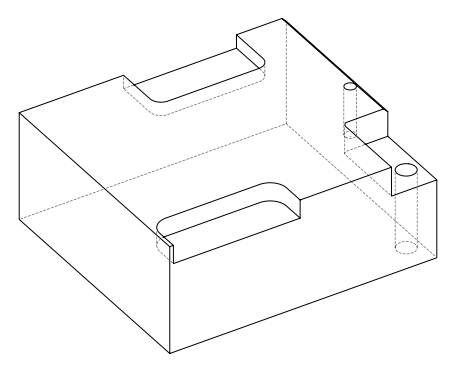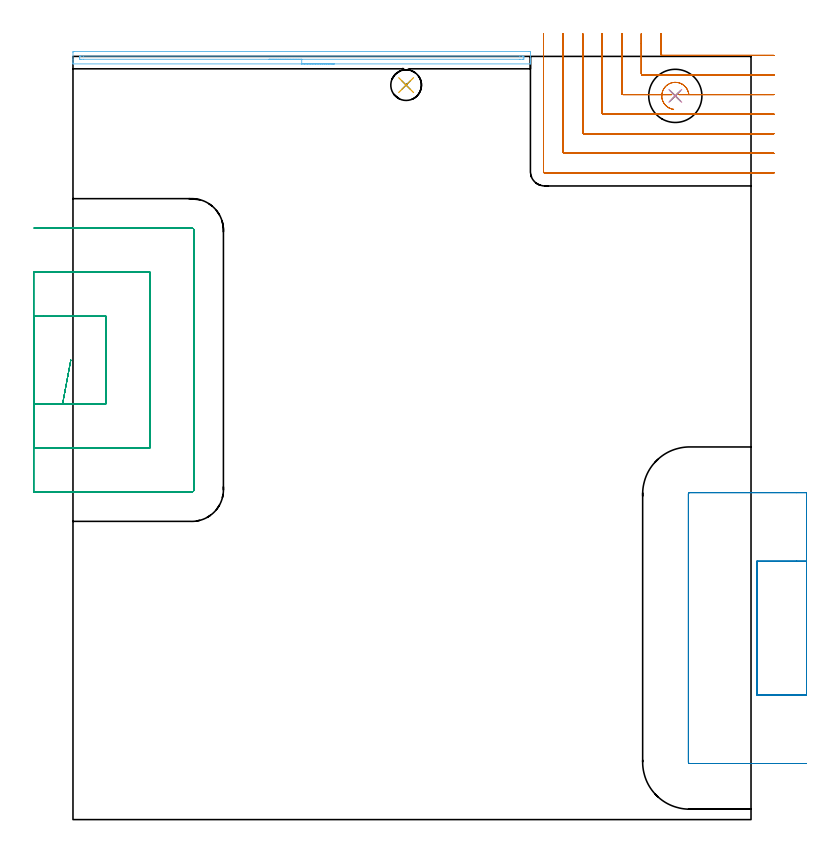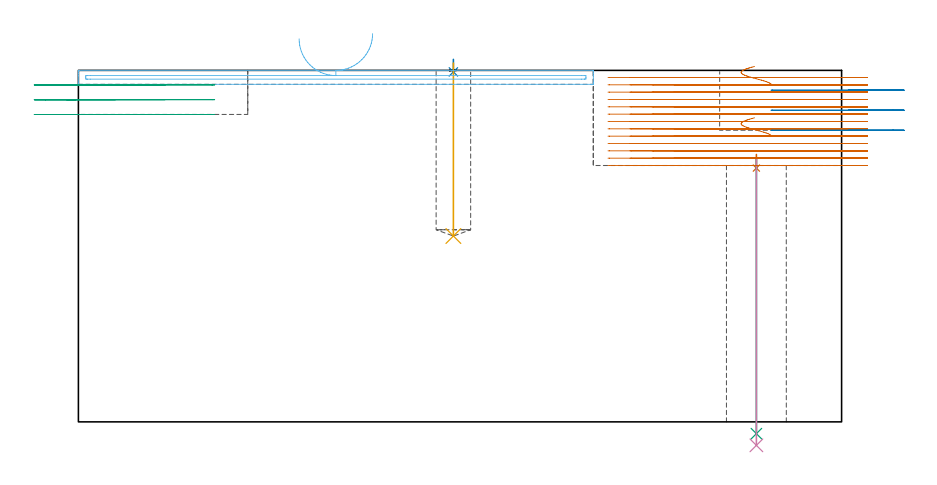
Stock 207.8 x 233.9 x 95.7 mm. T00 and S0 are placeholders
(PLAN: 9 operations, 7 tool changes, 25.7 min)
(1 SPOT_DRILL | STEP1HOLE | NXT0321_9005460120000 | 0.04 min | 2849 mm3)
(2 SPOT_DRILL_1 | STEP1POCKET | NXT0321_9005460120000 | 0.03 min | 0 mm3)
(3 DRILL_THROUGH_HOLE_INTO_CENTER | STEP1HOLE | NXT0301_065 | 0.31 min | 4861 mm3)
(4 DRILL_TO_ENLARGE_THROUGH_HOLE | STEP1HOLE | UGT0301_287 | 0.32 min | 12244 mm3)
(5 DRILL_BLIND_HOLE_INTO_CENTER | STEP1POCKET | NXT0301_065 | 0.19 min | 3044 mm3)
(6 AREA_MILL | FG_CHAMFER_SURFACE | UGT0205_001 | 2.4 min | 1031 mm3)
(7 MILL_CORNER_NOTCH_RECTANGULAR | CORNER_NOTCH_RECTANGULAR | NXT0201_009 | Follow Part, ap 2, ae 75% | 16.39 min | 63986 mm3)
(8 MILL_SLOT | SLOT_PARTIAL_RECTANGULAR | UGT0201_006 | Follow Part, ap 7, ae 75% | 2.19 min | 58623 mm3)
(9 MILL_SLOT_1 | SLOT_PARTIAL_RECTANGULAR_1 | UGT0201_100 | Follow Part, ap 4.5, ae 75% | 3.83 min | 54233 mm3)
(TOOL NXT0321_9005460120000 | NC Spot Drill, 142deg, 12mm, Carbide, Uncoated | D12 PA142 FL30 Z2)
(TOOL NXT0301_065 | Carbide Drill 9.4mm [860.1-0940-075A1-MM 2214] | D9.4 PA140 FL98 Z2)
(TOOL UGT0301_287 | Twist Drill 16.3 mm | D16.3 PA118 FL125 Z2)
(TOOL UGT0205_001 | Chamfer Mill 20 x 3 x 45 deg. | D20 FL50 Z2)
(TOOL NXT0201_009 | ENDMILL 8mm [2P460-0800-NA 1630] | D8 FL26 Z6)
(TOOL UGT0201_006 | End Mill 28 mm | D28 FL25 Z2)
(TOOL UGT0201_100 | End Mill 18 mm | D18 FL22 Z2)
(OP 1 SPOT_DRILL)
G17 G21 G94 G90
T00 M6
G54
G17 G0 G90 X184.6 Y221.8 S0 M3
G43 Z105.7 H0
G94 G81 G98 Z69.098 F250. R72.8
G80
M5
M2
(OP 2 SPOT_DRILL_1)
G17 G21 G94 G90
T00 M6
G54
G17 G0 G90 X102.1 Y225.1 S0 M3
G43 Z105.7 H0
G94 G81 G98 Z95.287 F250. R98.7
G80
M5
M2
(OP 3 DRILL_THROUGH_HOLE_INTO_CENTER)
G17 G21 G94 G90
T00 M6
G54
G17 G0 G90 X184.6 Y221.8 S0 M3
G43 Z105.7 H1
G94 G73 G98 Z-3.211 F250. Q9.126 R71.8
G80
M5
M2
(OP 4 DRILL_TO_ENLARGE_THROUGH_HOLE)
G17 G21 G94 G90
T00 M6
G54
G17 G0 G90 X184.6 Y221.8 S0 M3
G43 Z105.7 H0
G94 G73 G98 Z-6.397 F250. Q15.239 R71.8
G80
M5
M2
(OP 5 DRILL_BLIND_HOLE_INTO_CENTER)
G17 G21 G94 G90
T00 M6
G54
G17 G0 G90 X102.1 Y225.1 S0 M3
G43 Z105.7 H1
G94 G81 G98 Z50.6 F250. R97.7
G80
M5
M2
(OP 6 AREA_MILL)
G17 G21 G94 G90
T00 M6
G54
G17 G0 G90 X80.1 Y231.6 S1061 M3
G43 Z105.7 H0
G94 G1 X80.062 Z104.828 F250.
X79.948 Z103.963
X79.759 Z103.112
X79.497 Z102.28
X79.163 Z101.474
X78.76 Z100.7
X78.291 Z99.964
X77.76 Z99.272
X77.171 Z98.629
X76.528 Z98.039
X75.836 Z97.508
X75.1 Z97.04
X74.326 Z96.637
X73.52 Z96.303
X72.688 Z96.041
X71.836 Z95.852
X70.972 Z95.738
X70.1 Z95.7
X0.142
X0.01 Y231.603 Z95.688
X0.006 Y231.637 Z95.655
X0. Y231.96 Z95.338
Y232.488 Z94.811
Y233.055 Z94.24
Y235.118 Z92.18
X0.002 Y235.391 Z91.905
X0.425 Y235.4 Z91.9
X139.612
X139.775 Y235.399 Z91.901
X140.198 Y235.391 Z91.905
X140.2 Y235.118 Z92.18
Y234.834 Z92.463
Y233.055 Z94.24
Y232.488 Z94.811
Y231.961 Z95.338
Y231.638 Z95.653
X140.191 Y231.603 Z95.688
X140.058 Y231.6 Z95.7
X70.1
Y233.014 Z94.286
X3.261
X2.408 Y233.017 Z94.283
X2.37 Y233.019 Z94.281
X2.01 Y233.055 Z94.245
X2.005 Y233.419 Z93.881
X2.01 Y233.945 Z93.355
X2.334 Y233.981 Z93.319
X2.37 Y233.983 Z93.317
X3.22 Y233.986 Z93.314
X136.939
X137.792 Y233.983 Z93.317
X137.83 Y233.981 Z93.319
X138.19 Y233.945 Z93.355
X138.195 Y233.581 Z93.719
X138.19 Y233.055 Z94.245
X137.866 Y233.019 Z94.281
X137.83 Y233.017 Z94.283
X136.98 Y233.014 Z94.286
X70.1
X69.228 Z94.324
X68.363 Z94.438
X67.512 Z94.626
X66.68 Z94.889
X65.874 Z95.223
X65.1 Z95.625
X64.364 Z96.094
X63.672 Z96.625
X63.029 Z97.215
X62.44 Z97.858
X61.908 Z98.55
X61.44 Z99.286
X61.037 Z100.06
X60.703 Z100.866
X60.441 Z101.698
X60.252 Z102.549
X60.138 Z103.414
X60.1 Z104.286
G0 Z105.7
M5
M2
(OP 7 MILL_CORNER_NOTCH_RECTANGULAR)
G17 G21 G94 G90
T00 M6
G54
G17 G0 G90 X180.2 Y240.9 S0 M3
G43 Z105.767 H1
Z93.77
G94 G1 Y237.9 F250.
Y234.597 F500.
G3 X180.597 Y234.2 R0.4
G1 X211.789
X214.789 F250.
G0 Z105.767
X174.2 Y240.9
Z93.77
G1 Y237.9
Y228.597 F500.
G3 X174.597 Y228.2 R0.4
G1 X211.8
X214.8 F250.
G0 Z105.767
X168.2 Y240.9
Z93.77
G1 Y237.9
Y222.597 F500.
G3 X168.597 Y222.2 R0.4
G1 X180.473
X183.473 F250.
G0 Z105.767
X185.729
Z93.77
G1 X188.729
X211.8 F500.
X214.8 F250.
G0 Z105.767
X162.2 Y240.9
Z93.77
G1 Y237.9
Y216.597 F500.
G3 X162.597 Y216.2 R0.4
G1 X211.8
X214.8 F250.
G0 Z105.767
X156.2 Y240.9
Z93.77
G1 Y237.9
Y210.597 F500.
G3 X156.597 Y210.2 R0.4
G1 X211.8
X214.8 F250.
G0 Z105.767
X150.2 Y240.9
Z93.77
G1 Y237.9
Y204.598 F500.
G3 X150.598 Y204.2 R0.4
G1 X211.8
X214.8 F250.
G0 Z105.767
X144.2 Y240.9
Z93.77
G1 Y237.9
Y198.598 F500.
G3 X144.598 Y198.2 R0.4
G1 X211.8
X214.8 F250.
G0 Z105.767
X180.2 Y240.9
Z91.772
G1 Y237.9
Y234.597 F500.
G3 X180.597 Y234.2 R0.4
G1 X211.789
X214.789 F250.
G0 Z105.767
X174.2 Y240.9
Z91.772
G1 Y237.9
Y228.597 F500.
G3 X174.597 Y228.2 R0.4
G1 X211.8
X214.8 F250.
G0 Z105.767
X168.2 Y240.9
Z91.772
G1 Y237.9
Y222.597 F500.
G3 X168.597 Y222.2 R0.4
G1 X180.473
X183.473 F250.
G0 Z105.767
X184.09 Y217.682
Z96.77
G1 X183.369 Y217.831 Z96.572
X182.656 Y218.124 Z96.366
X182.411 Y218.276 Z96.288
X182.136 Y218.463 Z96.199
X181.866 Y218.679 Z96.107
X181.649 Y218.869 Z96.029
X181.165 Y219.456 Z95.826
X180.797 Y220.122 Z95.622
X180.555 Y220.843 Z95.418
X180.449 Y221.597 Z95.214
X180.481 Y222.357 Z95.01
X180.652 Y223.098 Z94.806
X180.955 Y223.796 Z94.602
X181.379 Y224.428 Z94.398
X181.912 Y224.971 Z94.195
X182.144 Y225.142 Z94.117
X182.376 Y225.313 Z94.04
X183.037 Y225.652 Z93.841
X183.748 Y225.869 Z93.642
X184.487 Y225.956 Z93.443
X185.228 Y225.909 Z93.243
X185.95 Y225.732 Z93.044
X186.629 Y225.429 Z92.845
X187.243 Y225.01 Z92.646
X187.772 Y224.488 Z92.447
X188.2 Y223.88 Z92.248
X188.513 Y223.206 Z92.048
X188.701 Y222.487 Z91.849
X188.729 Y222.2 Z91.772
X211.8 F500.
X214.8 F250.
G0 Z105.767
X162.2 Y240.9
Z91.772
G1 Y237.9
Y216.597 F500.
G3 X162.597 Y216.2 R0.4
G1 X211.8
X214.8 F250.
G0 Z105.767
X156.2 Y240.9
Z91.772
G1 Y237.9
Y210.598 F500.
G3 X156.598 Y210.2 R0.4
G1 X211.8
X214.8 F250.
G0 Z105.767
X150.2 Y240.9
Z91.772
G1 Y237.9
Y204.598 F500.
G3 X150.598 Y204.2 R0.4
G1 X211.8
X214.8 F250.
G0 Z105.767
X144.2 Y240.9
Z91.772
G1 Y237.9
Y198.598 F500.
G3 X144.598 Y198.2 R0.4
G1 X211.8
X214.8 F250.
G0 Z105.767
X180.2 Y240.9
Z89.775
G1 Y237.9
Y234.597 F500.
G3 X180.597 Y234.2 R0.4
G1 X211.789
X214.789 F250.
G0 Z105.767
X174.2 Y240.9
Z89.775
G1 Y237.9
Y228.597 F500.
G3 X174.597 Y228.2 R0.4
G1 X211.8
X214.8 F250.
G0 Z105.767
X168.2 Y240.9
Z89.775
G1 Y237.9
Y222.597 F500.
G3 X168.597 Y222.2 R0.4
G1 X180.473
X183.473 F250.
G0 Z105.767
X185.729
Z89.775
G1 X188.729
X211.8 F500.
X214.8 F250.
G0 Z105.767
X162.2 Y240.9
Z89.775
G1 Y237.9
Y216.597 F500.
G3 X162.597 Y216.2 R0.4
G1 X211.8
X214.8 F250.
G0 Z105.767
X156.2 Y240.9
Z89.775
G1 Y237.9
Y210.598 F500.
G3 X156.598 Y210.2 R0.4
G1 X211.8
X214.8 F250.
G0 Z105.767
X150.2 Y240.9
Z89.775
G1 Y237.9
Y204.598 F500.
G3 X150.598 Y204.2 R0.4
G1 X211.8
X214.8 F250.
G0 Z105.767
X144.2 Y240.9
Z89.775
G1 Y237.9
Y198.598 F500.
G3 X144.598 Y198.2 R0.4
G1 X211.8
X214.8 F250.
G0 Z105.767
X180.2 Y240.9
Z87.777
G1 Y237.9
Y234.597 F500.
G3 X180.597 Y234.2 R0.4
G1 X211.789
X214.789 F250.
G0 Z105.767
X174.2 Y240.9
Z87.777
G1 Y237.9
Y228.597 F500.
G3 X174.597 Y228.2 R0.4
G1 X211.8
X214.8 F250.
G0 Z105.767
X168.2 Y240.9
Z87.777
G1 Y237.9
Y222.597 F500.
G3 X168.597 Y222.2 R0.4
G1 X180.473
X183.473 F250.
G0 Z105.767
X185.729
Z87.777
G1 X188.729
X211.8 F500.
X214.8 F250.
G0 Z105.767
X162.2 Y240.9
Z87.777
G1 Y237.9
Y216.597 F500.
G3 X162.597 Y216.2 R0.4
G1 X211.8
X214.8 F250.
G0 Z105.767
X156.2 Y240.9
Z87.777
G1 Y237.9
Y210.598 F500.
G3 X156.598 Y210.2 R0.4
G1 X211.8
X214.8 F250.
G0 Z105.767
X150.2 Y240.9
Z87.777
G1 Y237.9
Y204.598 F500.
G3 X150.598 Y204.2 R0.4
G1 X211.8
X214.8 F250.
G0 Z105.767
X144.2 Y240.9
Z87.777
G1 Y237.9
Y198.598 F500.
G3 X144.598 Y198.2 R0.4
G1 X211.8
X214.8 F250.
G0 Z105.767
X180.2 Y240.9
Z85.78
G1 Y237.9
Y234.597 F500.
G3 X180.597 Y234.2 R0.4
G1 X211.789
X214.789 F250.
G0 Z105.767
X174.2 Y240.9
Z85.78
G1 Y237.9
Y228.597 F500.
G3 X174.597 Y228.2 R0.4
G1 X211.8
X214.8 F250.
G0 Z105.767
X168.2 Y240.9
Z85.78
G1 Y237.9
Y222.597 F500.
G3 X168.597 Y222.2 R0.4
G1 X180.473
X183.473 F250.
G0 Z105.767
X185.728
Z85.78
G1 X188.728
X211.8 F500.
X214.8 F250.
G0 Z105.767
X162.2 Y240.9
Z85.78
G1 Y237.9
Y216.597 F500.
G3 X162.597 Y216.2 R0.4
G1 X211.8
X214.8 F250.
G0 Z105.767
X156.2 Y240.9
Z85.78
G1 Y237.9
Y210.598 F500.
G3 X156.598 Y210.2 R0.4
G1 X211.8
X214.8 F250.
G0 Z105.767
X150.2 Y240.9
Z85.78
G1 Y237.9
Y204.598 F500.
G3 X150.598 Y204.2 R0.4
G1 X211.8
X214.8 F250.
G0 Z105.767
X144.2 Y240.9
Z85.78
G1 Y237.9
Y198.598 F500.
G3 X144.598 Y198.2 R0.4
G1 X211.8
X214.8 F250.
G0 Z105.767
X180.2 Y240.9
Z83.782
G1 Y237.9
Y234.597 F500.
G3 X180.597 Y234.2 R0.4
G1 X211.789
X214.789 F250.
G0 Z105.767
X174.2 Y240.9
Z83.782
G1 Y237.9
Y228.597 F500.
G3 X174.597 Y228.2 R0.4
G1 X211.8
X214.8 F250.
G0 Z105.767
X168.2 Y240.9
Z83.782
G1 Y237.9
Y222.597 F500.
G3 X168.597 Y222.2 R0.4
G1 X180.473
X183.473 F250.
G0 Z105.767
X185.728
Z83.782
G1 X188.728
X211.8 F500.
X214.8 F250.
G0 Z105.767
X162.2 Y240.9
Z83.782
G1 Y237.9
Y216.597 F500.
G3 X162.597 Y216.2 R0.4
G1 X211.8
X214.8 F250.
G0 Z105.767
X156.2 Y240.9
Z83.782
G1 Y237.9
Y210.598 F500.
G3 X156.598 Y210.2 R0.4
G1 X211.8
X214.8 F250.
G0 Z105.767
X150.2 Y240.9
Z83.782
G1 Y237.9
Y204.598 F500.
G3 X150.598 Y204.2 R0.4
G1 X211.8
X214.8 F250.
G0 Z105.767
X144.2 Y240.9
Z83.782
G1 Y237.9
Y198.598 F500.
G3 X144.598 Y198.2 R0.4
G1 X211.8
X214.8 F250.
G0 Z105.767
X180.2 Y240.9
Z81.785
G1 Y237.9
Y234.597 F500.
G3 X180.597 Y234.2 R0.4
G1 X211.789
X214.789 F250.
G0 Z105.767
X174.2 Y240.9
Z81.785
G1 Y237.9
Y228.597 F500.
G3 X174.597 Y228.2 R0.4
G1 X211.8
X214.8 F250.
G0 Z105.767
X168.2 Y240.9
Z81.785
G1 Y237.9
Y222.597 F500.
G3 X168.597 Y222.2 R0.4
G1 X180.473
X183.473 F250.
G0 Z105.767
X185.729
Z81.785
G1 X188.729
X211.8 F500.
X214.8 F250.
G0 Z105.767
X162.2 Y240.9
Z81.785
G1 Y237.9
Y216.597 F500.
G3 X162.597 Y216.2 R0.4
G1 X211.8
X214.8 F250.
G0 Z105.767
X156.2 Y240.9
Z81.785
G1 Y237.9
Y210.598 F500.
G3 X156.598 Y210.2 R0.4
G1 X211.8
X214.8 F250.
G0 Z105.767
X150.2 Y240.9
Z81.785
G1 Y237.9
Y204.598 F500.
G3 X150.598 Y204.2 R0.4
G1 X211.8
X214.8 F250.
G0 Z105.767
X144.2 Y240.9
Z81.785
G1 Y237.9
Y198.598 F500.
G3 X144.598 Y198.2 R0.4
G1 X211.8
X214.8 F250.
G0 Z105.767
X180.2 Y240.9
Z79.787
G1 Y237.9
Y234.597 F500.
G3 X180.597 Y234.2 R0.4
G1 X211.789
X214.789 F250.
G0 Z105.767
X174.2 Y240.9
Z79.787
G1 Y237.9
Y228.597 F500.
G3 X174.597 Y228.2 R0.4
G1 X211.8
X214.8 F250.
G0 Z105.767
X168.2 Y240.9
Z79.787
G1 Y237.9
Y222.597 F500.
G3 X168.597 Y222.2 R0.4
G1 X180.473
X183.473 F250.
G0 Z105.767
X185.729
Z79.787
G1 X188.729
X211.8 F500.
X214.8 F250.
G0 Z105.767
X162.2 Y240.9
Z79.787
G1 Y237.9
Y216.597 F500.
G3 X162.597 Y216.2 R0.4
G1 X211.8
X214.8 F250.
G0 Z105.767
X156.2 Y240.9
Z79.787
G1 Y237.9
Y210.598 F500.
G3 X156.598 Y210.2 R0.4
G1 X211.8
X214.8 F250.
G0 Z105.767
X150.2 Y240.9
Z79.787
G1 Y237.9
Y204.598 F500.
G3 X150.598 Y204.2 R0.4
G1 X211.8
X214.8 F250.
G0 Z105.767
X144.2 Y240.9
Z79.787
G1 Y237.9
Y198.598 F500.
G3 X144.598 Y198.2 R0.4
G1 X211.8
X214.8 F250.
G0 Z105.767
X180.2 Y240.9
Z77.79
G1 Y237.9
Y234.597 F500.
G3 X180.597 Y234.2 R0.4
G1 X211.789
X214.789 F250.
G0 Z105.767
X174.2 Y240.9
Z77.79
G1 Y237.9
Y228.597 F500.
G3 X174.597 Y228.2 R0.4
G1 X211.8
X214.8 F250.
G0 Z105.767
X168.2 Y240.9
Z77.79
G1 Y237.9
Y222.597 F500.
G3 X168.597 Y222.2 R0.4
G1 X180.473
X183.473 F250.
G0 Z105.767
X184.09 Y217.682
Z82.787
G1 X183.369 Y217.831 Z82.59
X182.656 Y218.124 Z82.383
X182.411 Y218.276 Z82.306
X182.136 Y218.463 Z82.217
X181.866 Y218.679 Z82.124
X181.649 Y218.869 Z82.047
X181.165 Y219.456 Z81.843
X180.797 Y220.122 Z81.639
X180.555 Y220.843 Z81.436
X180.449 Y221.597 Z81.232
X180.482 Y222.357 Z81.028
X180.652 Y223.098 Z80.824
X180.955 Y223.796 Z80.62
X181.379 Y224.428 Z80.416
X181.912 Y224.971 Z80.212
X182.144 Y225.142 Z80.135
X182.376 Y225.313 Z80.058
X183.037 Y225.652 Z79.859
X183.748 Y225.869 Z79.66
X184.487 Y225.956 Z79.46
X185.228 Y225.909 Z79.261
X185.95 Y225.732 Z79.062
X186.629 Y225.429 Z78.863
X187.243 Y225.009 Z78.664
X187.772 Y224.488 Z78.465
X188.2 Y223.88 Z78.265
X188.513 Y223.206 Z78.066
X188.701 Y222.487 Z77.867
X188.729 Y222.2 Z77.79
X211.8 F500.
X214.8 F250.
G0 Z105.767
X162.2 Y240.9
Z77.79
G1 Y237.9
Y216.597 F500.
G3 X162.597 Y216.2 R0.4
G1 X211.8
X214.8 F250.
G0 Z105.767
X156.2 Y240.9
Z77.79
G1 Y237.9
Y210.598 F500.
G3 X156.598 Y210.2 R0.4
G1 X211.8
X214.8 F250.
G0 Z105.767
X150.2 Y240.9
Z77.79
G1 Y237.9
Y204.598 F500.
G3 X150.598 Y204.2 R0.4
G1 X211.8
X214.8 F250.
G0 Z105.767
X144.2 Y240.9
Z77.79
G1 Y237.9
Y198.598 F500.
G3 X144.598 Y198.2 R0.4
G1 X211.8
X214.8 F250.
G0 Z105.767
X180.2 Y240.9
Z75.792
G1 Y237.9
Y234.597 F500.
G3 X180.597 Y234.2 R0.4
G1 X211.789
X214.789 F250.
G0 Z105.767
X174.2 Y240.9
Z75.792
G1 Y237.9
Y228.597 F500.
G3 X174.597 Y228.2 R0.4
G1 X211.8
X214.8 F250.
G0 Z105.767
X168.2 Y240.9
Z75.792
G1 Y237.9
Y222.597 F500.
G3 X168.597 Y222.2 R0.4
G1 X180.478
X183.478 F250.
G0 Z105.767
X185.727
Z75.792
G1 X188.727
X211.8 F500.
X214.8 F250.
G0 Z105.767
X162.2 Y240.9
Z75.792
G1 Y237.9
Y216.597 F500.
G3 X162.597 Y216.2 R0.4
G1 X211.8
X214.8 F250.
G0 Z105.767
X156.2 Y240.9
Z75.792
G1 Y237.9
Y210.598 F500.
G3 X156.598 Y210.2 R0.4
G1 X211.8
X214.8 F250.
G0 Z105.767
X150.2 Y240.9
Z75.792
G1 Y237.9
Y204.598 F500.
G3 X150.598 Y204.2 R0.4
G1 X211.8
X214.8 F250.
G0 Z105.767
X144.2 Y240.9
Z75.792
G1 Y237.9
Y198.598 F500.
G3 X144.598 Y198.2 R0.4
G1 X211.8
X214.8 F250.
G0 Z105.767
X180.2 Y240.9
Z73.795
G1 Y237.9
Y234.597 F500.
G3 X180.597 Y234.2 R0.4
G1 X211.789
X214.789 F250.
G0 Z105.767
X174.2 Y240.9
Z73.795
G1 Y237.9
Y228.597 F500.
G3 X174.597 Y228.2 R0.4
G1 X211.8
X214.8 F250.
G0 Z105.767
X168.2 Y240.9
Z73.795
G1 Y237.9
Y222.597 F500.
G3 X168.597 Y222.2 R0.4
G1 X180.478
X183.478 F250.
G0 Z105.767
X185.727
Z73.795
G1 X188.727
X211.8 F500.
X214.8 F250.
G0 Z105.767
X162.2 Y240.9
Z73.795
G1 Y237.9
Y216.597 F500.
G3 X162.597 Y216.2 R0.4
G1 X211.8
X214.8 F250.
G0 Z105.767
X156.2 Y240.9
Z73.795
G1 Y237.9
Y210.598 F500.
G3 X156.598 Y210.2 R0.4
G1 X211.8
X214.8 F250.
G0 Z105.767
X150.2 Y240.9
Z73.795
G1 Y237.9
Y204.598 F500.
G3 X150.598 Y204.2 R0.4
G1 X211.8
X214.8 F250.
G0 Z105.767
X144.2 Y240.9
Z73.795
G1 Y237.9
Y198.598 F500.
G3 X144.598 Y198.2 R0.4
G1 X211.8
X214.8 F250.
G0 Z105.767
X180.2 Y240.9
Z71.797
G1 Y237.9
Y234.597 F500.
G3 X180.597 Y234.2 R0.4
G1 X211.789
X214.789 F250.
G0 Z105.767
X174.2 Y240.9
Z71.797
G1 Y237.9
Y228.597 F500.
G3 X174.597 Y228.2 R0.4
G1 X211.8
X214.8 F250.
G0 Z105.767
X168.2 Y240.9
Z71.797
G1 Y237.9
Y222.597 F500.
G3 X168.597 Y222.2 R0.4
G1 X180.473
X183.473 F250.
G0 Z105.767
X185.728
Z71.797
G1 X188.728
X211.8 F500.
X214.8 F250.
G0 Z105.767
X162.2 Y240.9
Z71.797
G1 Y237.9
Y216.597 F500.
G3 X162.597 Y216.2 R0.4
G1 X211.8
X214.8 F250.
G0 Z105.767
X156.2 Y240.9
Z71.797
G1 Y237.9
Y210.598 F500.
G3 X156.598 Y210.2 R0.4
G1 X211.8
X214.8 F250.
G0 Z105.767
X150.2 Y240.9
Z71.797
G1 Y237.9
Y204.598 F500.
G3 X150.598 Y204.2 R0.4
G1 X211.8
X214.8 F250.
G0 Z105.767
X144.2 Y240.9
Z71.797
G1 Y237.9
Y198.598 F500.
G3 X144.598 Y198.2 R0.4
G1 X211.8
X214.8 F250.
G0 Z105.767
X180.2 Y240.9
Z69.8
G1 Y237.9
Y234.597 F500.
G3 X180.597 Y234.2 R0.4
G1 X211.789
X214.789 F250.
G0 Z105.767
X174.2 Y240.9
Z69.8
G1 Y237.9
Y228.597 F500.
G3 X174.597 Y228.2 R0.4
G1 X211.8
X214.8 F250.
G0 Z105.767
X168.2 Y240.9
Z69.8
G1 Y237.9
Y222.597 F500.
G3 X168.597 Y222.2 R0.4
G1 X180.473
X183.473 F250.
G0 Z105.767
X185.728
Z69.8
G1 X188.728
X211.8 F500.
X214.8 F250.
G0 Z105.767
X162.2 Y240.9
Z69.8
G1 Y237.9
Y216.597 F500.
G3 X162.597 Y216.2 R0.4
G1 X211.8
X214.8 F250.
G0 Z105.767
X156.2 Y240.9
Z69.8
G1 Y237.9
Y210.598 F500.
G3 X156.598 Y210.2 R0.4
G1 X211.8
X214.8 F250.
G0 Z105.767
X150.2 Y240.9
Z69.8
G1 Y237.9
Y204.598 F500.
G3 X150.598 Y204.2 R0.4
G1 X211.8
X214.8 F250.
G0 Z105.767
X144.2 Y240.9
Z69.8
G1 Y237.9
Y198.598 F500.
G3 X144.598 Y198.2 R0.4
G1 X211.8
X214.8 F250.
G0 Z105.767
M5
M2
(OP 8 MILL_SLOT)
G17 G21 G94 G90
T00 M6
G54
G17 G0 G90 X224.8 Y79.2 S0 M3
G43 Z105.767 H0
Z90.311
G94 G1 X221.8 F250.
X209.6 F500.
Y38.2
X221.8
X224.8 F250.
Y100.2
X221.8
X189. F500.
G3 X188.6 Y99.8 R0.4
G1 Y17.6
G3 X189. Y17.2 R0.4
G1 X221.8
X224.8 F250.
G0 Y79.2 Z84.856
G1 X221.8
X209.6 F500.
Y38.2
X221.8
X224.8 F250.
Y100.2
X221.8
X189. F500.
G3 X188.6 Y99.8 R0.4
G1 Y17.6
G3 X189. Y17.2 R0.4
G1 X221.8
X224.8 F250.
G0 Y79.2 Z79.4
G1 X221.8
X209.6 F500.
Y38.2
X221.8
X224.8 F250.
Y100.2
X221.8
X189. F500.
G3 X188.6 Y99.8 R0.4
G1 Y17.6
G3 X189. Y17.2 R0.4
G1 X221.8
X224.8 F250.
G0 Z105.767
M5
M2
(OP 9 MILL_SLOT_1)
G17 G21 G94 G90
T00 M6
G54
G17 G0 G90 X-12. Y127.4 S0 M3
G43 Z105.767 H0
Z91.745
G94 G1 X-9. F250.
X-3.189 F500.
X-0.664 Y140.85
X-3.189 Y127.4
X10.1
Y154.3
X-9.
X-12. F250.
Y113.9
X-9.
X23.6 F500.
Y167.8
X-9.
X-12. F250.
Y100.4
X-9.
X36.4 F500.
G3 X37.1 Y101.1 R0.7
G1 Y180.6
G3 X36.4 Y181.3 R0.7
G1 X-9.
X-12. F250.
G0 Y127.4 Z87.722
G1 X-9.
X-3.189 F500.
X-0.664 Y140.85
X-3.189 Y127.4
X10.1
Y154.3
X-9.
X-12. F250.
Y113.9
X-9.
X23.6 F500.
Y167.8
X-9.
X-12. F250.
Y100.4
X-9.
X36.4 F500.
G3 X37.1 Y101.1 R0.7
G1 Y180.6
G3 X36.4 Y181.3 R0.7
G1 X-9.
X-12. F250.
G0 Y127.4 Z83.7
G1 X-9.
X-3.189 F500.
X-0.664 Y140.85
X-3.189 Y127.4
X10.1
Y154.3
X-9.
X-12. F250.
Y113.9
X-9.
X23.6 F500.
Y167.8
X-9.
X-12. F250.
Y100.4
X-9.
X36.4 F500.
G3 X37.1 Y101.1 R0.7
G1 Y180.6
G3 X36.4 Y181.3 R0.7
G1 X-9.
X-12. F250.
G0 Z105.767
M5
M2
